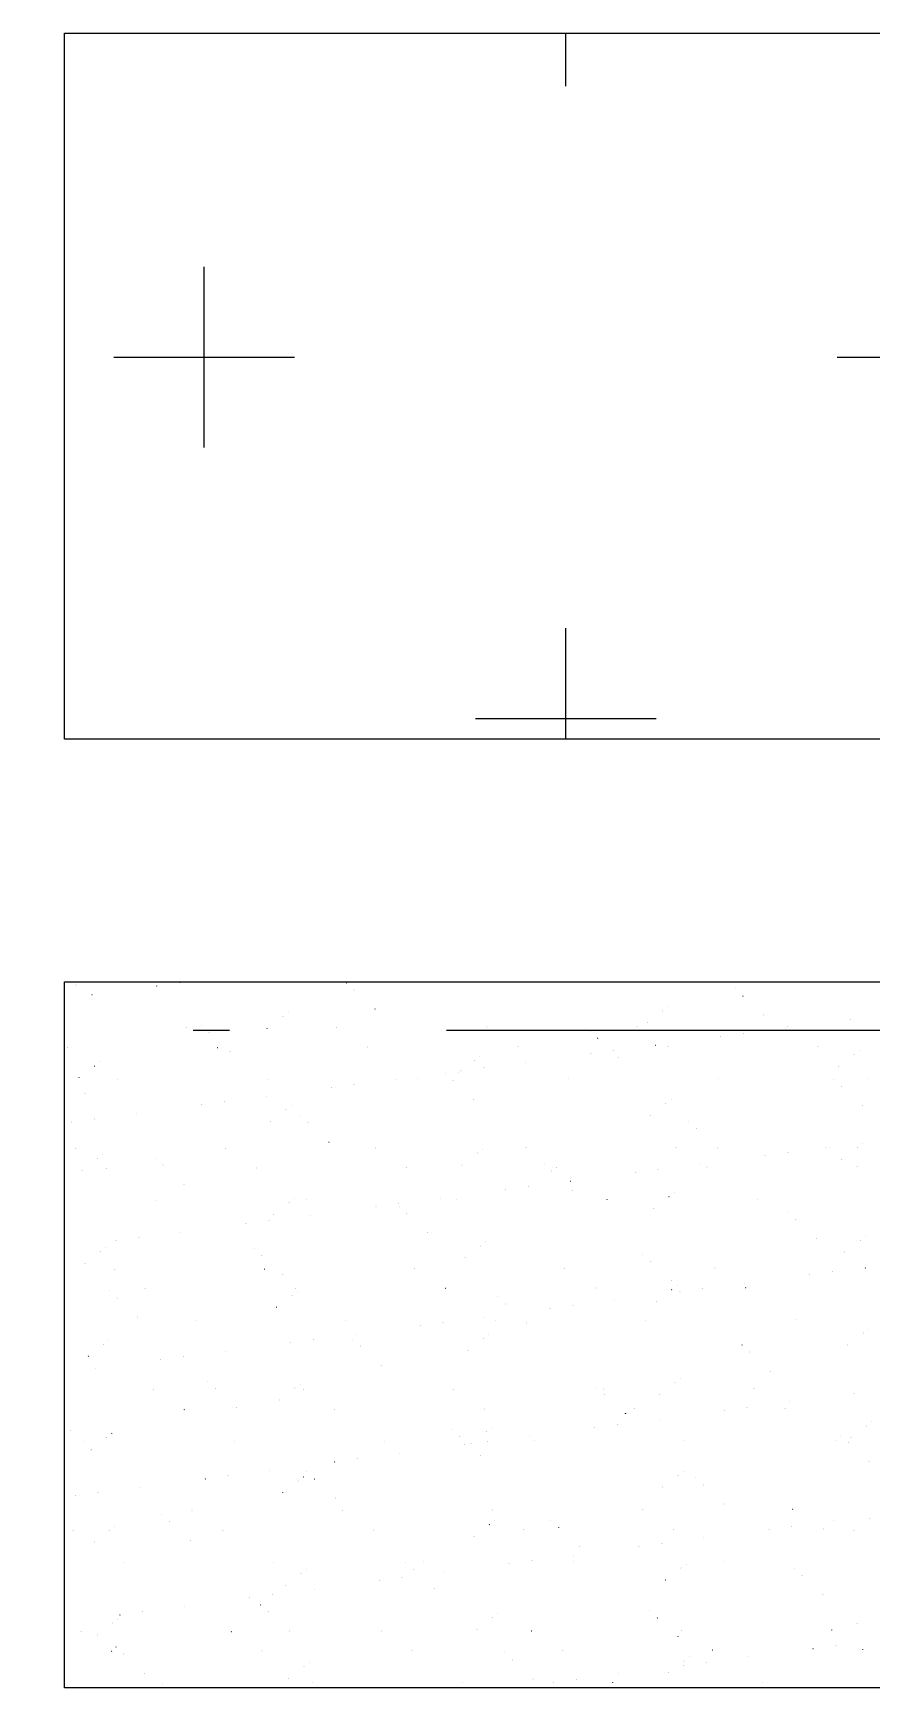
# Model space of a CAD drawing. Extents: x -120222 to -41942, y -19134 to 30932.
# Drawn here: x -67288 to -66846, y 23388 to 24260 of the extents above; entities that cross this region are included whole.
import ezdxf

# ---------------------------------------------------------------- set-up
doc = ezdxf.new("R2010")
doc.units = 0
doc.header["$LTSCALE"] = 150
doc.header["$MEASUREMENT"] = 0
doc.linetypes.add('ISO-10______', pattern=[4.699, 3.048, -0.762, 0.127, -0.762])
doc.layers.get('0').update_dxf_attribs({"linetype": 'CONTINUOUS'})
doc.layers.add('__', color=7, linetype='CONTINUOUS')
doc.layers.add('____B', color=7, linetype='CONTINUOUS')

# ---------------------------------------------------------------- blocks, each defined once
blk = doc.blocks.new('*X626')
at = {"color": 8, "linetype": 'Continuous'}
for p, q in [((-73442.17, 19683.78), (-73442.17, 19711.67)), ((-73061.17, 19683.78), (-73061.17, 19711.67)), ((-73632.67, 19493.28), (-73632.67, 19588.53)), ((-73251.67, 19493.28), (-73251.67, 19588.53)), ((-73680.29, 19540.9), (-73585.04, 19540.9)), ((-73299.29, 19540.9), (-73204.04, 19540.9)), ((-73442.17, 19339.5), (-73442.17, 19398.03)), ((-73061.17, 19339.5), (-73061.17, 19398.03)), ((-73489.79, 19350.4), (-73394.54, 19350.4)), ((-73108.79, 19350.4), (-73013.54, 19350.4))]:
    blk.add_line(p, q, dxfattribs=at)
blk = doc.blocks.new('*X627')
at = {"color": 8, "linetype": 'Continuous'}
for p, q in [((-73700.25, 19209.91), (-73700.24, 19209.92)), ((-73700.05, 19210.06), (-73700.04, 19210.07)), ((-73657.57, 19209.43), (-73657.56, 19209.44)), ((-73657.32, 19209.47), (-73657.31, 19209.47)), ((-73645.56, 19211.02), (-73645.55, 19211.02)), ((-73645.31, 19211.05), (-73645.3, 19211.05)), ((-73557.75, 19211.05), (-73557.74, 19211.04)), ((-73553.78, 19207.41), (-73553.77, 19207.4)), ((-73553.59, 19207.24), (-73553.59, 19207.23)), ((-73352.98, 19207.93), (-73352.97, 19207.92)), ((-73691.72, 19204.94), (-73691.71, 19204.94)), ((-73542.77, 19197.32), (-73542.76, 19197.31)), ((-73542.58, 19197.15), (-73542.58, 19197.14)), ((-73388.33, 19198.41), (-73388.32, 19198.42)), ((-73349.01, 19204.29), (-73349, 19204.29)), ((-73348.82, 19204.12), (-73348.81, 19204.11)), ((-73634.11, 19188.76), (-73634.1, 19188.75)), ((-73591.26, 19193.21), (-73591.25, 19193.21)), ((-73591.06, 19193.36), (-73591.05, 19193.37)), ((-73588.4, 19195.4), (-73588.39, 19195.41)), ((-73483.82, 19187.9), (-73483.81, 19187.89)), ((-73404.72, 19188.04), (-73404.71, 19188.04)), ((-73404.5, 19187.9), (-73404.49, 19187.9)), ((-73399.35, 19189.95), (-73399.35, 19189.96)), ((-73399.15, 19190.11), (-73399.14, 19190.11)), ((-73391.19, 19196.21), (-73391.18, 19196.22)), ((-73390.99, 19196.37), (-73390.98, 19196.37)), ((-73338, 19194.2), (-73337.99, 19194.2)), ((-73337.81, 19194.03), (-73337.8, 19194.02)), ((-73325.62, 19188.18), (-73325.61, 19188.18)), ((-73325.4, 19188.05), (-73325.39, 19188.04)), ((-73292.3, 19191.76), (-73292.29, 19191.76)), ((-73292.05, 19191.79), (-73292.04, 19191.79)), ((-73642.01, 19187.61), (-73642.01, 19187.6)), ((-73641.8, 19187.47), (-73641.79, 19187.47)), ((-73630.14, 19185.12), (-73630.13, 19185.11)), ((-73629.95, 19184.95), (-73629.94, 19184.94)), ((-73599.42, 19186.94), (-73599.41, 19186.95)), ((-73599.22, 19187.1), (-73599.21, 19187.1)), ((-73562.91, 19187.75), (-73562.91, 19187.75)), ((-73562.7, 19187.62), (-73562.69, 19187.61)), ((-73483.6, 19187.76), (-73483.59, 19187.76)), ((-73429.34, 19185.64), (-73429.33, 19185.63)), ((-73425.37, 19182), (-73425.36, 19181.99)), ((-73425.18, 19181.83), (-73425.17, 19181.82)), ((-73360.67, 19182.76), (-73360.66, 19182.76)), ((-73360.42, 19182.79), (-73360.41, 19182.79)), ((-73348.66, 19184.34), (-73348.65, 19184.34)), ((-73348.4, 19184.37), (-73348.39, 19184.37)), ((-73326.44, 19187.26), (-73326.43, 19187.26)), ((-73704.83, 19177.09), (-73704.82, 19177.09)), ((-73704.62, 19176.96), (-73704.61, 19176.95)), ((-73625.73, 19177.24), (-73625.72, 19177.23)), ((-73625.52, 19177.1), (-73625.51, 19177.1)), ((-73619.13, 19175.03), (-73619.12, 19175.02)), ((-73618.94, 19174.86), (-73618.93, 19174.85)), ((-73546.63, 19177.38), (-73546.63, 19177.38)), ((-73546.42, 19177.25), (-73546.41, 19177.24)), ((-73490.22, 19170.39), (-73490.22, 19170.4)), ((-73487.56, 19172.43), (-73487.56, 19172.44)), ((-73467.53, 19177.53), (-73467.53, 19177.52)), ((-73467.32, 19177.39), (-73467.31, 19177.38)), ((-73429.04, 19173.76), (-73429.03, 19173.76)), ((-73428.79, 19173.79), (-73428.78, 19173.79)), ((-73417.03, 19175.34), (-73417.02, 19175.34)), ((-73416.78, 19175.37), (-73416.77, 19175.37)), ((-73414.35, 19171.91), (-73414.35, 19171.9)), ((-73414.17, 19171.74), (-73414.16, 19171.73)), ((-73394.82, 19178.26), (-73394.81, 19178.26)), ((-73388.44, 19177.67), (-73388.43, 19177.66)), ((-73388.22, 19177.53), (-73388.21, 19177.53)), ((-73309.34, 19177.81), (-73309.33, 19177.81)), ((-73309.12, 19177.68), (-73309.11, 19177.67)), ((-73290.36, 19173.25), (-73290.35, 19173.25)), ((-73290.16, 19173.4), (-73290.15, 19173.41)), ((-73287.5, 19175.44), (-73287.49, 19175.45)), ((-73690.49, 19167.23), (-73690.48, 19167.24)), ((-73690.29, 19167.39), (-73690.28, 19167.39)), ((-73687.63, 19169.43), (-73687.62, 19169.43)), ((-73505.69, 19163.34), (-73505.68, 19163.34)), ((-73498.59, 19163.98), (-73498.58, 19163.98)), ((-73498.38, 19164.13), (-73498.38, 19164.14)), ((-73497.41, 19164.76), (-73497.4, 19164.76)), ((-73497.16, 19164.79), (-73497.15, 19164.79)), ((-73490.43, 19170.24), (-73490.42, 19170.25)), ((-73485.4, 19166.34), (-73485.39, 19166.34)), ((-73485.15, 19166.37), (-73485.14, 19166.37)), ((-73463.19, 19169.26), (-73463.18, 19169.26)), ((-73298.52, 19166.98), (-73298.51, 19166.99)), ((-73298.32, 19167.14), (-73298.31, 19167.15)), ((-73698.65, 19160.97), (-73698.64, 19160.97)), ((-73698.45, 19161.12), (-73698.44, 19161.13)), ((-73678.27, 19160.17), (-73678.26, 19160.17)), ((-73599.17, 19160.32), (-73599.16, 19160.31)), ((-73565.78, 19155.75), (-73565.77, 19155.76)), ((-73565.53, 19155.79), (-73565.52, 19155.79)), ((-73553.77, 19157.34), (-73553.76, 19157.34)), ((-73553.52, 19157.37), (-73553.51, 19157.37)), ((-73531.56, 19160.26), (-73531.55, 19160.26)), ((-73520.07, 19160.46), (-73520.06, 19160.45)), ((-73501.72, 19159.71), (-73501.71, 19159.7)), ((-73501.53, 19159.53), (-73501.53, 19159.53)), ((-73440.97, 19160.6), (-73440.96, 19160.6)), ((-73361.87, 19160.75), (-73361.86, 19160.74)), ((-73300.92, 19160.23), (-73300.91, 19160.22)), ((-73296.95, 19156.59), (-73296.94, 19156.58)), ((-73296.76, 19156.42), (-73296.75, 19156.41)), ((-73282.77, 19160.89), (-73282.76, 19160.88)), ((-73695.48, 19152.73), (-73695.47, 19152.73)), ((-73695.29, 19152.56), (-73695.29, 19152.56)), ((-73634.15, 19146.75), (-73634.14, 19146.75)), ((-73633.9, 19146.79), (-73633.89, 19146.79)), ((-73622.14, 19148.33), (-73622.13, 19148.34)), ((-73621.89, 19148.37), (-73621.88, 19148.37)), ((-73599.93, 19151.26), (-73599.92, 19151.26)), ((-73589.66, 19144.26), (-73589.65, 19144.27)), ((-73589.46, 19144.42), (-73589.45, 19144.42)), ((-73586.8, 19146.46), (-73586.79, 19146.47)), ((-73490.71, 19149.62), (-73490.7, 19149.61)), ((-73490.52, 19149.44), (-73490.51, 19149.44)), ((-73389.59, 19147.27), (-73389.58, 19147.28)), ((-73389.39, 19147.43), (-73389.38, 19147.43)), ((-73386.73, 19149.47), (-73386.72, 19149.47)), ((-73285.94, 19146.5), (-73285.93, 19146.49)), ((-73285.75, 19146.33), (-73285.74, 19146.32)), ((-73702.52, 19137.75), (-73702.51, 19137.75)), ((-73702.27, 19137.79), (-73702.26, 19137.79)), ((-73690.51, 19139.33), (-73690.5, 19139.33)), ((-73690.26, 19139.37), (-73690.25, 19139.37)), ((-73668.3, 19142.26), (-73668.29, 19142.26)), ((-73597.82, 19138), (-73597.81, 19138.01)), ((-73597.62, 19138.16), (-73597.61, 19138.16)), ((-73582.05, 19141.05), (-73582.04, 19141.04)), ((-73578.08, 19137.41), (-73578.07, 19137.41)), ((-73577.89, 19137.24), (-73577.88, 19137.23)), ((-73397.75, 19141.01), (-73397.75, 19141.02)), ((-73397.55, 19141.16), (-73397.54, 19141.17)), ((-73377.27, 19137.93), (-73377.27, 19137.93)), ((-73567.06, 19127.32), (-73567.06, 19127.32)), ((-73566.88, 19127.15), (-73566.87, 19127.14)), ((-73373.3, 19134.29), (-73373.3, 19134.29)), ((-73373.12, 19134.12), (-73373.11, 19134.12)), ((-73700.6, 19123.86), (-73700.59, 19123.86)), ((-73700.39, 19123.73), (-73700.38, 19123.72)), ((-73688.89, 19118.29), (-73688.88, 19118.3)), ((-73688.69, 19118.44), (-73688.68, 19118.45)), ((-73686.03, 19120.49), (-73686.02, 19120.49)), ((-73658.4, 19118.76), (-73658.39, 19118.75)), ((-73621.5, 19124.01), (-73621.49, 19124)), ((-73621.29, 19123.87), (-73621.28, 19123.86)), ((-73542.4, 19124.15), (-73542.39, 19124.14)), ((-73542.19, 19124.01), (-73542.18, 19124.01)), ((-73488.83, 19121.3), (-73488.82, 19121.3)), ((-73488.62, 19121.45), (-73488.62, 19121.46)), ((-73485.96, 19123.49), (-73485.96, 19123.5)), ((-73463.3, 19124.29), (-73463.29, 19124.29)), ((-73463.09, 19124.16), (-73463.08, 19124.15)), ((-73384.2, 19124.44), (-73384.19, 19124.43)), ((-73383.99, 19124.3), (-73383.98, 19124.3)), ((-73362.29, 19124.2), (-73362.29, 19124.2)), ((-73362.11, 19124.03), (-73362.1, 19124.03)), ((-73337.25, 19120.08), (-73337.24, 19120.08)), ((-73337, 19120.11), (-73336.99, 19120.11)), ((-73325.24, 19121.66), (-73325.23, 19121.66)), ((-73324.99, 19121.69), (-73324.98, 19121.69)), ((-73305.1, 19124.58), (-73305.1, 19124.58)), ((-73304.89, 19124.44), (-73304.88, 19124.44)), ((-73303.03, 19124.58), (-73303.02, 19124.58)), ((-73296.92, 19118.04), (-73296.91, 19118.05)), ((-73296.72, 19118.2), (-73296.71, 19118.2)), ((-73288.76, 19124.31), (-73288.75, 19124.31)), ((-73288.56, 19124.46), (-73288.55, 19124.47)), ((-73285.9, 19126.5), (-73285.89, 19126.51)), ((-73697.05, 19112.03), (-73697.04, 19112.03)), ((-73696.85, 19112.18), (-73696.84, 19112.19)), ((-73684.32, 19113.49), (-73684.31, 19113.48)), ((-73684.1, 19113.35), (-73684.1, 19113.35)), ((-73654.43, 19115.12), (-73654.42, 19115.11)), ((-73654.24, 19114.95), (-73654.24, 19114.94)), ((-73605.22, 19113.63), (-73605.21, 19113.63)), ((-73605.01, 19113.5), (-73605, 19113.49)), ((-73526.12, 19113.78), (-73526.11, 19113.77)), ((-73525.91, 19113.64), (-73525.9, 19113.64)), ((-73496.99, 19115.04), (-73496.98, 19115.04)), ((-73496.78, 19115.19), (-73496.78, 19115.2)), ((-73453.63, 19115.64), (-73453.62, 19115.63)), ((-73449.66, 19112), (-73449.65, 19111.99)), ((-73449.47, 19111.83), (-73449.47, 19111.82)), ((-73447.02, 19113.92), (-73447.01, 19113.92)), ((-73446.81, 19113.78), (-73446.8, 19113.78)), ((-73405.62, 19111.08), (-73405.61, 19111.08)), ((-73405.37, 19111.11), (-73405.36, 19111.11)), ((-73393.61, 19112.66), (-73393.6, 19112.66)), ((-73393.36, 19112.69), (-73393.35, 19112.69)), ((-73371.4, 19115.58), (-73371.39, 19115.58)), ((-73367.92, 19114.06), (-73367.91, 19114.06)), ((-73367.71, 19113.93), (-73367.7, 19113.92)), ((-73288.82, 19114.21), (-73288.81, 19114.2)), ((-73288.61, 19114.07), (-73288.6, 19114.07)), ((-73643.42, 19105.03), (-73643.41, 19105.02)), ((-73643.23, 19104.86), (-73643.23, 19104.85)), ((-73473.99, 19102.07), (-73473.98, 19102.08)), ((-73473.74, 19102.11), (-73473.73, 19102.11)), ((-73461.98, 19103.66), (-73461.97, 19103.66)), ((-73461.73, 19103.69), (-73461.72, 19103.69)), ((-73439.77, 19106.58), (-73439.76, 19106.58)), ((-73438.65, 19101.91), (-73438.64, 19101.9)), ((-73438.46, 19101.74), (-73438.45, 19101.73)), ((-73657.76, 19096.57), (-73657.75, 19096.56)), ((-73588.06, 19095.32), (-73588.05, 19095.33)), ((-73587.86, 19095.48), (-73587.85, 19095.48)), ((-73585.2, 19097.52), (-73585.19, 19097.52)), ((-73578.66, 19096.71), (-73578.65, 19096.71)), ((-73542.36, 19093.07), (-73542.35, 19093.07)), ((-73542.11, 19093.11), (-73542.1, 19093.11)), ((-73530.35, 19094.65), (-73530.34, 19094.66)), ((-73530.1, 19094.69), (-73530.09, 19094.69)), ((-73529.99, 19093.35), (-73529.98, 19093.34)), ((-73508.14, 19097.58), (-73508.13, 19097.58)), ((-73499.56, 19096.85), (-73499.55, 19096.85)), ((-73420.46, 19097), (-73420.45, 19096.99)), ((-73396.15, 19092.07), (-73396.15, 19092.07)), ((-73395.95, 19092.22), (-73395.94, 19092.23)), ((-73387.99, 19098.33), (-73387.98, 19098.34)), ((-73387.79, 19098.49), (-73387.78, 19098.49)), ((-73385.13, 19100.53), (-73385.12, 19100.53)), ((-73341.36, 19097.14), (-73341.35, 19097.14)), ((-73610.73, 19084.07), (-73610.72, 19084.07)), ((-73610.48, 19084.1), (-73610.47, 19084.11)), ((-73598.72, 19085.65), (-73598.71, 19085.65)), ((-73598.47, 19085.69), (-73598.46, 19085.69)), ((-73596.22, 19089.06), (-73596.21, 19089.07)), ((-73596.02, 19089.22), (-73596.01, 19089.22)), ((-73576.51, 19088.58), (-73576.5, 19088.58)), ((-73526.02, 19089.71), (-73526.01, 19089.7)), ((-73525.83, 19089.54), (-73525.82, 19089.53)), ((-73325.21, 19090.23), (-73325.21, 19090.22)), ((-73321.24, 19086.59), (-73321.24, 19086.58)), ((-73321.06, 19086.42), (-73321.05, 19086.41)), ((-73679.1, 19075.07), (-73679.09, 19075.07)), ((-73678.85, 19075.1), (-73678.84, 19075.11)), ((-73667.09, 19076.65), (-73667.08, 19076.65)), ((-73666.84, 19076.69), (-73666.83, 19076.69)), ((-73644.88, 19079.58), (-73644.87, 19079.58)), ((-73515, 19079.62), (-73515, 19079.61)), ((-73514.82, 19079.45), (-73514.81, 19079.44)), ((-73484.36, 19074.55), (-73484.36, 19074.56)), ((-73310.23, 19076.5), (-73310.23, 19076.49)), ((-73310.05, 19076.33), (-73310.04, 19076.32)), ((-73287.16, 19075.36), (-73287.15, 19075.37)), ((-73286.96, 19075.52), (-73286.95, 19075.53)), ((-73284.3, 19077.56), (-73284.29, 19077.57)), ((-73687.29, 19069.35), (-73687.28, 19069.35)), ((-73687.09, 19069.5), (-73687.08, 19069.51)), ((-73684.43, 19071.54), (-73684.42, 19071.55)), ((-73606.34, 19071.05), (-73606.33, 19071.05)), ((-73602.37, 19067.42), (-73602.36, 19067.41)), ((-73602.18, 19067.24), (-73602.18, 19067.24)), ((-73495.39, 19066.09), (-73495.38, 19066.1)), ((-73495.18, 19066.25), (-73495.18, 19066.25)), ((-73487.23, 19072.36), (-73487.22, 19072.36)), ((-73487.02, 19072.51), (-73487.02, 19072.52)), ((-73401.57, 19067.93), (-73401.56, 19067.93)), ((-73295.32, 19069.1), (-73295.31, 19069.11)), ((-73295.12, 19069.26), (-73295.11, 19069.26)), ((-73695.45, 19063.09), (-73695.44, 19063.09)), ((-73695.25, 19063.24), (-73695.24, 19063.25)), ((-73680.09, 19060.26), (-73680.08, 19060.25)), ((-73679.87, 19060.12), (-73679.86, 19060.12)), ((-73600.99, 19060.4), (-73600.98, 19060.4)), ((-73600.77, 19060.27), (-73600.76, 19060.26)), ((-73591.36, 19057.33), (-73591.35, 19057.32)), ((-73591.17, 19057.15), (-73591.17, 19057.15)), ((-73521.89, 19060.55), (-73521.88, 19060.54)), ((-73521.67, 19060.41), (-73521.66, 19060.4)), ((-73442.79, 19060.69), (-73442.78, 19060.68)), ((-73442.57, 19060.55), (-73442.57, 19060.55)), ((-73397.6, 19064.3), (-73397.59, 19064.29)), ((-73397.41, 19064.13), (-73397.4, 19064.12)), ((-73363.69, 19060.83), (-73363.68, 19060.83)), ((-73363.47, 19060.7), (-73363.47, 19060.69)), ((-73313.83, 19057.4), (-73313.82, 19057.4)), ((-73313.58, 19057.43), (-73313.57, 19057.43)), ((-73301.82, 19058.98), (-73301.81, 19058.98)), ((-73301.57, 19059.01), (-73301.56, 19059.01)), ((-73284.59, 19060.98), (-73284.58, 19060.97)), ((-73284.38, 19060.84), (-73284.37, 19060.83)), ((-73682.7, 19048.76), (-73682.69, 19048.75)), ((-73663.81, 19049.89), (-73663.8, 19049.88)), ((-73663.59, 19049.75), (-73663.58, 19049.74)), ((-73584.71, 19050.03), (-73584.7, 19050.02)), ((-73584.49, 19049.89), (-73584.48, 19049.89)), ((-73583.6, 19048.58), (-73583.59, 19048.58)), ((-73505.61, 19050.17), (-73505.6, 19050.17)), ((-73505.39, 19050.04), (-73505.38, 19050.03)), ((-73426.51, 19050.32), (-73426.5, 19050.31)), ((-73426.29, 19050.18), (-73426.28, 19050.18)), ((-73386.59, 19054.21), (-73386.58, 19054.2)), ((-73386.4, 19054.03), (-73386.39, 19054.03)), ((-73386.39, 19049.39), (-73386.38, 19049.4)), ((-73386.19, 19049.54), (-73386.18, 19049.55)), ((-73383.53, 19051.59), (-73383.52, 19051.59)), ((-73382.2, 19048.39), (-73382.19, 19048.4)), ((-73381.95, 19048.43), (-73381.94, 19048.43)), ((-73370.19, 19049.98), (-73370.18, 19049.98)), ((-73369.94, 19050.01), (-73369.93, 19050.01)), ((-73347.98, 19052.9), (-73347.97, 19052.9)), ((-73347.41, 19050.46), (-73347.4, 19050.46)), ((-73347.19, 19050.32), (-73347.19, 19050.32)), ((-73678.73, 19045.12), (-73678.72, 19045.12)), ((-73678.54, 19044.95), (-73678.53, 19044.94)), ((-73594.62, 19040.12), (-73594.61, 19040.13)), ((-73594.42, 19040.27), (-73594.41, 19040.28)), ((-73586.46, 19046.38), (-73586.45, 19046.39)), ((-73586.26, 19046.54), (-73586.25, 19046.54)), ((-73477.93, 19045.64), (-73477.92, 19045.63)), ((-73473.96, 19042), (-73473.95, 19042)), ((-73473.77, 19041.83), (-73473.76, 19041.83)), ((-73438.56, 19040.97), (-73438.55, 19040.98)), ((-73438.31, 19041.01), (-73438.3, 19041.01)), ((-73416.35, 19043.9), (-73416.34, 19043.9)), ((-73394.55, 19043.13), (-73394.55, 19043.13)), ((-73394.35, 19043.28), (-73394.34, 19043.29)), ((-73667.72, 19035.03), (-73667.71, 19035.03)), ((-73667.53, 19034.86), (-73667.52, 19034.85)), ((-73637.24, 19032.96), (-73637.23, 19032.96)), ((-73558.14, 19033.11), (-73558.13, 19033.1)), ((-73506.93, 19031.97), (-73506.92, 19031.97)), ((-73506.68, 19032.01), (-73506.67, 19032.01)), ((-73484.72, 19034.9), (-73484.71, 19034.9)), ((-73479.04, 19033.25), (-73479.03, 19033.25)), ((-73462.94, 19031.91), (-73462.94, 19031.91)), ((-73462.76, 19031.74), (-73462.75, 19031.74)), ((-73450.57, 19039.39), (-73450.56, 19039.39)), ((-73450.32, 19039.43), (-73450.31, 19039.43)), ((-73399.94, 19033.39), (-73399.94, 19033.39)), ((-73320.84, 19033.54), (-73320.84, 19033.53)), ((-73682.83, 19022.6), (-73682.82, 19022.61)), ((-73575.3, 19022.97), (-73575.29, 19022.97)), ((-73575.05, 19023.01), (-73575.04, 19023.01)), ((-73554.28, 19023.35), (-73554.27, 19023.34)), ((-73553.09, 19025.9), (-73553.08, 19025.9)), ((-73518.94, 19030.39), (-73518.93, 19030.39)), ((-73518.69, 19030.42), (-73518.68, 19030.43)), ((-73485.63, 19023.41), (-73485.62, 19023.42)), ((-73485.42, 19023.57), (-73485.42, 19023.58)), ((-73482.76, 19025.61), (-73482.76, 19025.62)), ((-73285.56, 19026.42), (-73285.55, 19026.43)), ((-73285.36, 19026.58), (-73285.35, 19026.58)), ((-73282.7, 19028.62), (-73282.69, 19028.62)), ((-73693.85, 19014.14), (-73693.84, 19014.15)), ((-73693.65, 19014.3), (-73693.64, 19014.31)), ((-73685.69, 19020.41), (-73685.68, 19020.41)), ((-73685.49, 19020.56), (-73685.48, 19020.57)), ((-73643.67, 19013.97), (-73643.66, 19013.97)), ((-73643.42, 19014), (-73643.41, 19014.01)), ((-73621.46, 19016.89), (-73621.45, 19016.9)), ((-73587.31, 19021.39), (-73587.3, 19021.39)), ((-73587.06, 19021.42), (-73587.05, 19021.42)), ((-73550.31, 19019.71), (-73550.3, 19019.7)), ((-73550.12, 19019.54), (-73550.12, 19019.53)), ((-73493.79, 19017.15), (-73493.78, 19017.16)), ((-73493.58, 19017.31), (-73493.58, 19017.31)), ((-73349.51, 19020.23), (-73349.5, 19020.22)), ((-73345.54, 19016.59), (-73345.53, 19016.59)), ((-73345.35, 19016.42), (-73345.34, 19016.41)), ((-73293.72, 19020.16), (-73293.71, 19020.17)), ((-73293.52, 19020.32), (-73293.51, 19020.32)), ((-73689.83, 19007.89), (-73689.82, 19007.89)), ((-73655.69, 19012.39), (-73655.68, 19012.39)), ((-73655.43, 19012.42), (-73655.42, 19012.42)), ((-73539.3, 19009.62), (-73539.29, 19009.61)), ((-73539.11, 19009.45), (-73539.1, 19009.44)), ((-73334.53, 19006.5), (-73334.52, 19006.5)), ((-73334.34, 19006.33), (-73334.33, 19006.32)), ((-73659.57, 18996.65), (-73659.56, 18996.65)), ((-73659.36, 18996.52), (-73659.35, 18996.51)), ((-73630.64, 19001.06), (-73630.63, 19001.05)), ((-73626.67, 18997.42), (-73626.66, 18997.41)), ((-73626.48, 18997.25), (-73626.47, 18997.24)), ((-73584.86, 18997.44), (-73584.85, 18997.45)), ((-73584.66, 18997.59), (-73584.65, 18997.6)), ((-73582, 18999.64), (-73581.99, 18999.64)), ((-73580.47, 18996.8), (-73580.46, 18996.79)), ((-73580.26, 18996.66), (-73580.25, 18996.66)), ((-73501.37, 18996.94), (-73501.37, 18996.94)), ((-73501.16, 18996.8), (-73501.15, 18996.8)), ((-73425.86, 18997.94), (-73425.86, 18997.93)), ((-73422.27, 18997.08), (-73422.27, 18997.08)), ((-73422.06, 18996.95), (-73422.05, 18996.94)), ((-73384.79, 19000.45), (-73384.78, 19000.45)), ((-73384.59, 19000.6), (-73384.58, 19000.61)), ((-73381.93, 19002.64), (-73381.92, 19002.65)), ((-73343.18, 18997.23), (-73343.17, 18997.22)), ((-73342.96, 18997.09), (-73342.95, 18997.09)), ((-73615.66, 18987.33), (-73615.65, 18987.32)), ((-73593.02, 18991.18), (-73593.01, 18991.18)), ((-73592.82, 18991.33), (-73592.81, 18991.34)), ((-73421.89, 18994.3), (-73421.89, 18994.29)), ((-73421.71, 18994.13), (-73421.7, 18994.12)), ((-73392.95, 18994.19), (-73392.95, 18994.19)), ((-73392.75, 18994.34), (-73392.74, 18994.35)), ((-73346.77, 18987.29), (-73346.76, 18987.3)), ((-73346.52, 18987.33), (-73346.51, 18987.33)), ((-73324.56, 18990.22), (-73324.55, 18990.22)), ((-73290.41, 18994.71), (-73290.4, 18994.72)), ((-73290.16, 18994.75), (-73290.15, 18994.75)), ((-73643.29, 18986.28), (-73643.28, 18986.28)), ((-73643.08, 18986.15), (-73643.07, 18986.14)), ((-73615.47, 18987.16), (-73615.46, 18987.15)), ((-73564.19, 18986.43), (-73564.18, 18986.42)), ((-73563.98, 18986.29), (-73563.97, 18986.28)), ((-73485.09, 18986.57), (-73485.08, 18986.56)), ((-73484.88, 18986.43), (-73484.87, 18986.43)), ((-73410.88, 18984.21), (-73410.88, 18984.2)), ((-73410.7, 18984.04), (-73410.69, 18984.03)), ((-73405.99, 18986.71), (-73405.99, 18986.71)), ((-73405.78, 18986.58), (-73405.77, 18986.57)), ((-73392.93, 18981.22), (-73392.92, 18981.22)), ((-73358.78, 18985.71), (-73358.77, 18985.71)), ((-73358.53, 18985.75), (-73358.52, 18985.75)), ((-73326.89, 18986.86), (-73326.89, 18986.85)), ((-73326.68, 18986.72), (-73326.67, 18986.71)), ((-73281.1, 18979.68), (-73281.09, 18979.68)), ((-73703.02, 18975.12), (-73703.01, 18975.12)), ((-73702.83, 18974.95), (-73702.83, 18974.95)), ((-73684.09, 18971.47), (-73684.08, 18971.47)), ((-73683.89, 18971.62), (-73683.88, 18971.63)), ((-73681.23, 18973.66), (-73681.22, 18973.67)), ((-73502.22, 18975.64), (-73502.21, 18975.64)), ((-73498.25, 18972.01), (-73498.24, 18972)), ((-73498.06, 18971.83), (-73498.06, 18971.83)), ((-73484.03, 18974.47), (-73484.02, 18974.48)), ((-73483.82, 18974.63), (-73483.82, 18974.63)), ((-73481.16, 18976.67), (-73481.16, 18976.68)), ((-73461.3, 18972.22), (-73461.29, 18972.22)), ((-73427.15, 18976.71), (-73427.14, 18976.71)), ((-73426.9, 18976.74), (-73426.89, 18976.75)), ((-73415.14, 18978.29), (-73415.13, 18978.29)), ((-73414.89, 18978.33), (-73414.88, 18978.33)), ((-73379.43, 18969.79), (-73379.42, 18969.78)), ((-73300.33, 18969.93), (-73300.32, 18969.93)), ((-73297.45, 18972.52), (-73297.44, 18972.52)), ((-73292.12, 18971.22), (-73292.11, 18971.23)), ((-73291.92, 18971.37), (-73291.91, 18971.38)), ((-73283.96, 18977.48), (-73283.95, 18977.49)), ((-73283.76, 18977.64), (-73283.75, 18977.64)), ((-73695.83, 18969.22), (-73695.82, 18969.21)), ((-73692.25, 18965.2), (-73692.24, 18965.21)), ((-73692.05, 18965.36), (-73692.04, 18965.36)), ((-73692.01, 18965.03), (-73692, 18965.03)), ((-73691.82, 18964.86), (-73691.82, 18964.86)), ((-73616.73, 18969.36), (-73616.72, 18969.35)), ((-73537.63, 18969.5), (-73537.62, 18969.5)), ((-73529.67, 18963.21), (-73529.66, 18963.22)), ((-73495.53, 18967.71), (-73495.52, 18967.71)), ((-73495.27, 18967.74), (-73495.26, 18967.74)), ((-73492.19, 18968.21), (-73492.18, 18968.22)), ((-73491.98, 18968.37), (-73491.98, 18968.37)), ((-73487.24, 18961.92), (-73487.23, 18961.91)), ((-73487.05, 18961.74), (-73487.04, 18961.74)), ((-73483.51, 18969.29), (-73483.5, 18969.29)), ((-73483.26, 18969.33), (-73483.25, 18969.33)), ((-73458.53, 18969.65), (-73458.52, 18969.64)), ((-73293.48, 18968.89), (-73293.47, 18968.88)), ((-73293.29, 18968.72), (-73293.28, 18968.71)), ((-73598.04, 18954.21), (-73598.03, 18954.21)), ((-73578.58, 18953.35), (-73578.57, 18953.34)), ((-73563.9, 18958.71), (-73563.89, 18958.71)), ((-73563.64, 18958.74), (-73563.63, 18958.74)), ((-73551.88, 18960.29), (-73551.87, 18960.29)), ((-73551.63, 18960.32), (-73551.62, 18960.33)), ((-73380.33, 18953.7), (-73380.32, 18953.71)), ((-73282.47, 18958.8), (-73282.46, 18958.79)), ((-73282.28, 18958.63), (-73282.27, 18958.62)), ((-73666.41, 18945.21), (-73666.4, 18945.21)), ((-73632.27, 18949.71), (-73632.26, 18949.71)), ((-73632.02, 18949.74), (-73632.01, 18949.74)), ((-73620.25, 18951.29), (-73620.25, 18951.29)), ((-73620, 18951.32), (-73619.99, 18951.32)), ((-73583.26, 18948.5), (-73583.25, 18948.51)), ((-73583.06, 18948.65), (-73583.05, 18948.66)), ((-73580.4, 18950.69), (-73580.39, 18950.7)), ((-73574.61, 18949.71), (-73574.6, 18949.71)), ((-73574.42, 18949.54), (-73574.41, 18949.53)), ((-73391.35, 18945.24), (-73391.35, 18945.25)), ((-73391.15, 18945.4), (-73391.14, 18945.41)), ((-73383.19, 18951.51), (-73383.18, 18951.51)), ((-73382.99, 18951.66), (-73382.98, 18951.67)), ((-73373.8, 18950.23), (-73373.8, 18950.23)), ((-73369.83, 18946.59), (-73369.83, 18946.59)), ((-73369.65, 18946.42), (-73369.64, 18946.42)), ((-73700.64, 18940.71), (-73700.63, 18940.71)), ((-73700.39, 18940.74), (-73700.38, 18940.74)), ((-73688.63, 18942.29), (-73688.62, 18942.29)), ((-73688.37, 18942.32), (-73688.36, 18942.32)), ((-73591.42, 18942.24), (-73591.41, 18942.24)), ((-73591.22, 18942.39), (-73591.21, 18942.4)), ((-73563.59, 18939.62), (-73563.59, 18939.62)), ((-73563.41, 18939.45), (-73563.4, 18939.44)), ((-73358.82, 18936.5), (-73358.82, 18936.5)), ((-73358.64, 18936.33), (-73358.63, 18936.33)), ((-73654.93, 18931.06), (-73654.92, 18931.05)), ((-73650.96, 18927.42), (-73650.95, 18927.41)), ((-73650.77, 18927.25), (-73650.77, 18927.24)), ((-73639.06, 18933.05), (-73639.05, 18933.04)), ((-73638.84, 18932.91), (-73638.84, 18932.91)), ((-73559.96, 18933.19), (-73559.95, 18933.19)), ((-73559.75, 18933.06), (-73559.74, 18933.05)), ((-73480.86, 18933.34), (-73480.85, 18933.33)), ((-73480.65, 18933.2), (-73480.64, 18933.2)), ((-73479.56, 18927.73), (-73479.56, 18927.73)), ((-73450.16, 18927.94), (-73450.15, 18927.93)), ((-73401.76, 18933.48), (-73401.75, 18933.48)), ((-73401.55, 18933.34), (-73401.54, 18933.34)), ((-73322.66, 18933.62), (-73322.65, 18933.62)), ((-73322.45, 18933.49), (-73322.44, 18933.48)), ((-73301.14, 18927.54), (-73301.13, 18927.54)), ((-73282.36, 18928.54), (-73282.35, 18928.55)), ((-73282.16, 18928.7), (-73282.15, 18928.7)), ((-73701.88, 18922.53), (-73701.87, 18922.53)), ((-73701.66, 18922.4), (-73701.65, 18922.39)), ((-73682.49, 18922.52), (-73682.48, 18922.53)), ((-73682.29, 18922.68), (-73682.28, 18922.69)), ((-73679.63, 18924.72), (-73679.62, 18924.73)), ((-73622.78, 18922.68), (-73622.77, 18922.67)), ((-73622.56, 18922.54), (-73622.56, 18922.54)), ((-73543.68, 18922.82), (-73543.67, 18922.82)), ((-73543.46, 18922.68), (-73543.46, 18922.68)), ((-73490.59, 18919.27), (-73490.58, 18919.28)), ((-73490.38, 18919.42), (-73490.38, 18919.43)), ((-73482.43, 18925.53), (-73482.42, 18925.54)), ((-73482.22, 18925.69), (-73482.22, 18925.69)), ((-73464.58, 18922.96), (-73464.57, 18922.96)), ((-73464.37, 18922.83), (-73464.36, 18922.82)), ((-73446.19, 18924.3), (-73446.18, 18924.29)), ((-73446, 18924.13), (-73445.99, 18924.12)), ((-73385.48, 18923.11), (-73385.47, 18923.1)), ((-73385.27, 18922.97), (-73385.26, 18922.97)), ((-73369.51, 18918.54), (-73369.5, 18918.54)), ((-73335.36, 18923.03), (-73335.35, 18923.03)), ((-73335.11, 18923.06), (-73335.1, 18923.07)), ((-73323.35, 18924.61), (-73323.34, 18924.61)), ((-73323.1, 18924.65), (-73323.09, 18924.65)), ((-73306.38, 18923.25), (-73306.37, 18923.25)), ((-73306.17, 18923.12), (-73306.16, 18923.11)), ((-73290.52, 18922.28), (-73290.51, 18922.28)), ((-73290.32, 18922.43), (-73290.31, 18922.44)), ((-73690.65, 18916.26), (-73690.64, 18916.27)), ((-73690.45, 18916.42), (-73690.44, 18916.42)), ((-73639.95, 18917.33), (-73639.94, 18917.32)), ((-73639.76, 18917.16), (-73639.76, 18917.15)), ((-73437.88, 18909.53), (-73437.87, 18909.54)), ((-73435.18, 18914.21), (-73435.17, 18914.2)), ((-73434.99, 18914.04), (-73434.98, 18914.03)), ((-73403.74, 18914.03), (-73403.73, 18914.03)), ((-73403.48, 18914.06), (-73403.47, 18914.06)), ((-73391.72, 18915.61), (-73391.71, 18915.61)), ((-73391.47, 18915.64), (-73391.46, 18915.65)), ((-73675.31, 18905.61), (-73675.31, 18905.61)), ((-73596.21, 18905.75), (-73596.21, 18905.75)), ((-73578.8, 18901.75), (-73578.79, 18901.76)), ((-73526.52, 18905.65), (-73526.51, 18905.64)), ((-73522.55, 18902.01), (-73522.54, 18902)), ((-73522.36, 18901.84), (-73522.35, 18901.83)), ((-73517.12, 18905.9), (-73517.11, 18905.89)), ((-73506.25, 18900.53), (-73506.24, 18900.53)), ((-73472.11, 18905.03), (-73472.1, 18905.03)), ((-73471.85, 18905.06), (-73471.84, 18905.06)), ((-73460.09, 18906.61), (-73460.08, 18906.61)), ((-73459.84, 18906.64), (-73459.83, 18906.65)), ((-73438.02, 18906.04), (-73438.01, 18906.04)), ((-73381.59, 18902.57), (-73381.58, 18902.57)), ((-73381.39, 18902.72), (-73381.38, 18902.73)), ((-73378.73, 18904.76), (-73378.72, 18904.77)), ((-73358.92, 18906.19), (-73358.91, 18906.18)), ((-73321.74, 18902.53), (-73321.74, 18902.52)), ((-73589.82, 18893.3), (-73589.81, 18893.3)), ((-73589.62, 18893.45), (-73589.61, 18893.46)), ((-73581.66, 18899.56), (-73581.65, 18899.56)), ((-73581.46, 18899.71), (-73581.45, 18899.72)), ((-73574.63, 18891.53), (-73574.62, 18891.53)), ((-73540.48, 18896.03), (-73540.47, 18896.03)), ((-73540.23, 18896.06), (-73540.22, 18896.06)), ((-73528.47, 18897.61), (-73528.46, 18897.61)), ((-73528.21, 18897.64), (-73528.2, 18897.64)), ((-73511.53, 18891.92), (-73511.53, 18891.91)), ((-73511.35, 18891.75), (-73511.34, 18891.74)), ((-73389.75, 18896.3), (-73389.75, 18896.31)), ((-73389.55, 18896.46), (-73389.54, 18896.46)), ((-73317.77, 18898.89), (-73317.77, 18898.88)), ((-73317.59, 18898.72), (-73317.58, 18898.71)), ((-73643, 18882.53), (-73642.99, 18882.53)), ((-73608.85, 18887.03), (-73608.84, 18887.03)), ((-73608.6, 18887.06), (-73608.59, 18887.06)), ((-73602.87, 18883.35), (-73602.86, 18883.35)), ((-73596.84, 18888.61), (-73596.83, 18888.61)), ((-73596.58, 18888.64), (-73596.57, 18888.64)), ((-73306.76, 18888.8), (-73306.75, 18888.79)), ((-73306.57, 18888.63), (-73306.57, 18888.62)), ((-73678.03, 18875.78), (-73678.02, 18875.78)), ((-73677.22, 18878.03), (-73677.21, 18878.03)), ((-73676.97, 18878.06), (-73676.96, 18878.06)), ((-73665.21, 18879.61), (-73665.2, 18879.61)), ((-73664.96, 18879.64), (-73664.95, 18879.64)), ((-73598.9, 18879.72), (-73598.89, 18879.71)), ((-73598.71, 18879.54), (-73598.71, 18879.54)), ((-73480.83, 18876.59), (-73480.82, 18876.6)), ((-73480.62, 18876.75), (-73480.62, 18876.75)), ((-73477.96, 18878.79), (-73477.96, 18878.79)), ((-73398.1, 18880.23), (-73398.09, 18880.23)), ((-73394.13, 18876.6), (-73394.12, 18876.59)), ((-73393.94, 18876.42), (-73393.93, 18876.42)), ((-73697.64, 18869.3), (-73697.64, 18869.3)), ((-73697.43, 18869.17), (-73697.42, 18869.16)), ((-73689.05, 18867.32), (-73689.04, 18867.33)), ((-73688.85, 18867.48), (-73688.84, 18867.48)), ((-73680.89, 18873.58), (-73680.88, 18873.59)), ((-73680.69, 18873.74), (-73680.68, 18873.74)), ((-73618.54, 18869.45), (-73618.54, 18869.44)), ((-73618.33, 18869.31), (-73618.32, 18869.3)), ((-73587.89, 18869.63), (-73587.88, 18869.62)), ((-73587.7, 18869.45), (-73587.69, 18869.45)), ((-73539.45, 18869.59), (-73539.44, 18869.58)), ((-73539.23, 18869.45), (-73539.22, 18869.45)), ((-73488.99, 18870.33), (-73488.98, 18870.33)), ((-73488.78, 18870.48), (-73488.78, 18870.49)), ((-73460.35, 18869.73), (-73460.34, 18869.73)), ((-73460.13, 18869.6), (-73460.12, 18869.59)), ((-73383.12, 18866.51), (-73383.11, 18866.5)), ((-73382.93, 18866.33), (-73382.92, 18866.33)), ((-73381.25, 18869.88), (-73381.24, 18869.87)), ((-73381.03, 18869.74), (-73381.02, 18869.73)), ((-73302.15, 18870.02), (-73302.14, 18870.01)), ((-73301.93, 18869.88), (-73301.93, 18869.88)), ((-73288.92, 18873.34), (-73288.91, 18873.34)), ((-73288.72, 18873.49), (-73288.71, 18873.5)), ((-73681.36, 18858.93), (-73681.35, 18858.92)), ((-73681.15, 18858.79), (-73681.14, 18858.79)), ((-73679.23, 18861.06), (-73679.22, 18861.05)), ((-73675.26, 18857.42), (-73675.25, 18857.42)), ((-73675.07, 18857.25), (-73675.06, 18857.24)), ((-73602.26, 18859.07), (-73602.26, 18859.07)), ((-73602.05, 18858.94), (-73602.04, 18858.93)), ((-73523.16, 18859.22), (-73523.16, 18859.21)), ((-73522.95, 18859.08), (-73522.94, 18859.08)), ((-73474.45, 18857.94), (-73474.45, 18857.93)), ((-73444.07, 18859.36), (-73444.06, 18859.36)), ((-73443.85, 18859.22), (-73443.84, 18859.22)), ((-73364.97, 18859.5), (-73364.96, 18859.5)), ((-73364.75, 18859.37), (-73364.74, 18859.36)), ((-73311.95, 18860.35), (-73311.94, 18860.35)), ((-73311.69, 18860.38), (-73311.68, 18860.38)), ((-73299.93, 18861.93), (-73299.92, 18861.93)), ((-73299.68, 18861.96), (-73299.67, 18861.97)), ((-73285.87, 18859.65), (-73285.86, 18859.64)), ((-73285.65, 18859.51), (-73285.64, 18859.51)), ((-73580.06, 18850.62), (-73580.05, 18850.62)), ((-73579.86, 18850.77), (-73579.85, 18850.78)), ((-73577.2, 18852.81), (-73577.19, 18852.82)), ((-73470.48, 18854.3), (-73470.48, 18854.3)), ((-73470.3, 18854.13), (-73470.29, 18854.13)), ((-73380.32, 18851.35), (-73380.31, 18851.35)), ((-73380.06, 18851.38), (-73380.05, 18851.38)), ((-73379.99, 18853.62), (-73379.98, 18853.63)), ((-73379.79, 18853.78), (-73379.78, 18853.79)), ((-73377.13, 18855.82), (-73377.12, 18855.83)), ((-73368.3, 18852.93), (-73368.29, 18852.93)), ((-73368.05, 18852.96), (-73368.04, 18852.96)), ((-73346.09, 18855.85), (-73346.08, 18855.86)), ((-73664.25, 18847.33), (-73664.24, 18847.33)), ((-73664.06, 18847.16), (-73664.05, 18847.15)), ((-73654.8, 18842.01), (-73654.79, 18842)), ((-73588.22, 18844.35), (-73588.21, 18844.36)), ((-73588.02, 18844.51), (-73588.01, 18844.51)), ((-73575.7, 18842.15), (-73575.69, 18842.15)), ((-73496.6, 18842.29), (-73496.59, 18842.29)), ((-73459.47, 18844.21), (-73459.47, 18844.21)), ((-73459.29, 18844.04), (-73459.28, 18844.04)), ((-73448.69, 18842.35), (-73448.68, 18842.35)), ((-73448.44, 18842.38), (-73448.43, 18842.38)), ((-73436.68, 18843.93), (-73436.67, 18843.93)), ((-73436.42, 18843.96), (-73436.41, 18843.96)), ((-73417.5, 18842.44), (-73417.49, 18842.43)), ((-73414.46, 18846.85), (-73414.45, 18846.85)), ((-73388.15, 18847.36), (-73388.15, 18847.37)), ((-73387.95, 18847.52), (-73387.94, 18847.52)), ((-73338.4, 18842.58), (-73338.39, 18842.58))]:
    blk.add_line(p, q, dxfattribs=at)

msp = doc.modelspace()

# ---------------------------------------------------------------- linework, layer by layer
at = {"layer": '__', "color": 0, "linetype": 'Continuous', "flags": 128}
for points in [[(-67271.05287, 24260.36445), (-66525.53396, 24260.36445), (-66525.53396, 23888.19346), (-67271.05287, 23888.19346)], [(-67271.05287, 23760.36445), (-66525.53396, 23760.36445), (-66525.53396, 23388.19346), (-67271.05287, 23388.19346)]]:
    msp.add_lwpolyline(points, close=True, dxfattribs=at)
at = {"layer": '____B', "color": 6, "linetype": 'ISO-10______'}
msp.add_line((-41943.00752, 23734.71684), (-107847.23944, 23734.71684), dxfattribs=at)

# ---------------------------------------------------------------- block references
at = {"layer": '__', "color": 0}
for name in ['*X626', '*X627']:
    msp.add_blockref(name, (6435.10495, 4548.69799), dxfattribs=at)

doc.saveas('drawing.dxf')
